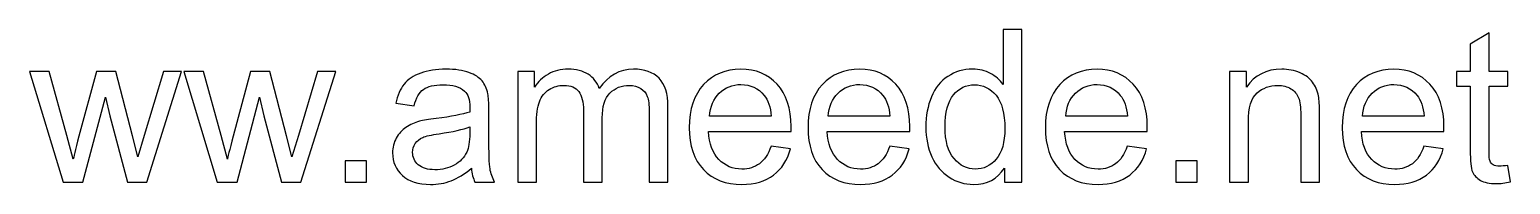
# Model space of a CAD drawing. Header units: millimetres. Extents: x -1689 to 1282, y -352 to 737.
# Drawn here: x 1084.6 to 1282.5, y -351.9 to -331.2 of the extents above; entities that cross this region are included whole.
import ezdxf

# ---------------------------------------------------------------- set-up
doc = ezdxf.new("R2010")
doc.units = ezdxf.units.MM
doc.header["$MEASUREMENT"] = 0
doc.layers.add('layer 1', color=7, linetype='Continuous')

msp = doc.modelspace()

# ---------------------------------------------------------------- linework, layer by layer
at = {"layer": 'layer 1', "color": 250}
for points, knots in [([(1214.8408, -351.5779), (1214.8408, -351.5779), (1214.8408, -349.6999), (1214.8408, -349.6999), (1214.8408, -349.6999), (1213.9042, -351.1595), (1212.5254, -351.8917), (1210.7045, -351.8917), (1210.7045, -351.8917), (1209.5254, -351.8917), (1208.4414, -351.5684), (1207.4572, -350.917), (1207.4572, -350.917), (1206.4683, -350.2704), (1205.7028, -349.3623), (1205.1561, -348.2023), (1205.1561, -348.2023), (1204.6141, -347.0374), (1204.3431, -345.7014), (1204.3431, -344.1895), (1204.3431, -344.1895), (1204.3431, -342.7157), (1204.5903, -341.3797), (1205.08, -340.1768), (1205.08, -340.1768), (1205.5745, -338.9787), (1206.3114, -338.0563), (1207.2956, -337.4192), (1207.2956, -337.4192), (1208.275, -336.7774), (1209.378, -336.4589), (1210.5904, -336.4589), (1210.5904, -336.4589), (1211.4842, -336.4589), (1212.2782, -336.649), (1212.9723, -337.0246), (1212.9723, -337.0246), (1213.6665, -337.4002), (1214.2323, -337.8947), (1214.6697, -338.4985), (1214.6697, -338.4985), (1214.6697, -338.4985), (1214.6697, -331.1529), (1214.6697, -331.1529), (1214.6697, -331.1529), (1214.6697, -331.1529), (1217.18, -331.1529), (1217.18, -331.1529), (1217.18, -331.1529), (1217.18, -331.1529), (1217.18, -351.5779), (1217.18, -351.5779), (1217.18, -351.5779), (1217.18, -351.5779), (1214.8408, -351.5779), (1214.8408, -351.5779)], [0, 0, 0, 0, 0.06666667, 0.06666667, 0.06666667, 0.06666667, 0.13333333, 0.13333333, 0.13333333, 0.13333333, 0.2, 0.2, 0.2, 0.2, 0.26666667, 0.26666667, 0.26666667, 0.26666667, 0.33333333, 0.33333333, 0.33333333, 0.33333333, 0.4, 0.4, 0.4, 0.4, 0.46666667, 0.46666667, 0.46666667, 0.46666667, 0.53333333, 0.53333333, 0.53333333, 0.53333333, 0.6, 0.6, 0.6, 0.6, 0.66666667, 0.66666667, 0.66666667, 0.66666667, 0.73333333, 0.73333333, 0.73333333, 0.73333333, 0.8, 0.8, 0.8, 0.8, 0.86666667, 0.86666667, 0.86666667, 0.86666667, 1, 1, 1, 1]), ([(1282.1206, -349.3386), (1282.1206, -349.3386), (1282.4629, -351.5541), (1282.4629, -351.5541), (1282.4629, -351.5541), (1281.7593, -351.7015), (1281.1269, -351.7776), (1280.5754, -351.7776), (1280.5754, -351.7776), (1279.6673, -351.7776), (1278.9637, -351.635), (1278.4597, -351.3449), (1278.4597, -351.3449), (1277.9605, -351.0549), (1277.6087, -350.6793), (1277.4042, -350.2086), (1277.4042, -350.2086), (1277.1998, -349.7379), (1277.0999, -348.749), (1277.0999, -347.2419), (1277.0999, -347.2419), (1277.0999, -347.2419), (1277.0999, -338.7124), (1277.0999, -338.7124), (1277.0999, -338.7124), (1277.0999, -338.7124), (1275.2457, -338.7124), (1275.2457, -338.7124), (1275.2457, -338.7124), (1275.2457, -338.7124), (1275.2457, -336.7726), (1275.2457, -336.7726), (1275.2457, -336.7726), (1275.2457, -336.7726), (1277.0999, -336.7726), (1277.0999, -336.7726), (1277.0999, -336.7726), (1277.0999, -336.7726), (1277.0999, -333.1117), (1277.0999, -333.1117), (1277.0999, -333.1117), (1277.0999, -333.1117), (1279.6103, -331.6046), (1279.6103, -331.6046), (1279.6103, -331.6046), (1279.6103, -331.6046), (1279.6103, -336.7726), (1279.6103, -336.7726), (1279.6103, -336.7726), (1279.6103, -336.7726), (1282.1206, -336.7726), (1282.1206, -336.7726), (1282.1206, -336.7726), (1282.1206, -336.7726), (1282.1206, -338.7124), (1282.1206, -338.7124), (1282.1206, -338.7124), (1282.1206, -338.7124), (1279.6103, -338.7124), (1279.6103, -338.7124), (1279.6103, -338.7124), (1279.6103, -338.7124), (1279.6103, -347.3845), (1279.6103, -347.3845), (1279.6103, -347.3845), (1279.6103, -348.1024), (1279.6531, -348.5636), (1279.7434, -348.768), (1279.7434, -348.768), (1279.829, -348.9725), (1279.9716, -349.1341), (1280.1713, -349.2577), (1280.1713, -349.2577), (1280.371, -349.3766), (1280.6563, -349.4384), (1281.0271, -349.4384), (1281.0271, -349.4384), (1281.3029, -349.4384), (1281.6689, -349.4051), (1282.1206, -349.3386)], [0, 0, 0, 0, 0.04761905, 0.04761905, 0.04761905, 0.04761905, 0.0952381, 0.0952381, 0.0952381, 0.0952381, 0.14285714, 0.14285714, 0.14285714, 0.14285714, 0.19047619, 0.19047619, 0.19047619, 0.19047619, 0.23809524, 0.23809524, 0.23809524, 0.23809524, 0.28571429, 0.28571429, 0.28571429, 0.28571429, 0.33333333, 0.33333333, 0.33333333, 0.33333333, 0.38095238, 0.38095238, 0.38095238, 0.38095238, 0.42857143, 0.42857143, 0.42857143, 0.42857143, 0.47619048, 0.47619048, 0.47619048, 0.47619048, 0.52380952, 0.52380952, 0.52380952, 0.52380952, 0.57142857, 0.57142857, 0.57142857, 0.57142857, 0.61904762, 0.61904762, 0.61904762, 0.61904762, 0.66666667, 0.66666667, 0.66666667, 0.66666667, 0.71428571, 0.71428571, 0.71428571, 0.71428571, 0.76190476, 0.76190476, 0.76190476, 0.76190476, 0.80952381, 0.80952381, 0.80952381, 0.80952381, 0.85714286, 0.85714286, 0.85714286, 0.85714286, 0.9047619, 0.9047619, 0.9047619, 0.9047619, 1, 1, 1, 1]), ([(1089.0341, -351.5779), (1089.0341, -351.5779), (1084.5602, -336.7726), (1084.5602, -336.7726), (1084.5602, -336.7726), (1084.5602, -336.7726), (1087.1847, -336.7726), (1087.1847, -336.7726), (1087.1847, -336.7726), (1087.1847, -336.7726), (1089.5476, -345.3163), (1089.5476, -345.3163), (1089.5476, -345.3163), (1089.5476, -345.3163), (1090.3844, -348.497), (1090.3844, -348.497), (1090.3844, -348.497), (1090.4177, -348.3401), (1090.6744, -347.3227), (1091.1498, -345.4447), (1091.1498, -345.4447), (1091.1498, -345.4447), (1093.4938, -336.7726), (1093.4938, -336.7726), (1093.4938, -336.7726), (1093.4938, -336.7726), (1096.0659, -336.7726), (1096.0659, -336.7726), (1096.0659, -336.7726), (1096.0659, -336.7726), (1098.2957, -345.3686), (1098.2957, -345.3686), (1098.2957, -345.3686), (1098.2957, -345.3686), (1099.0232, -348.188), (1099.0232, -348.188), (1099.0232, -348.188), (1099.0232, -348.188), (1099.8742, -345.3306), (1099.8742, -345.3306), (1099.8742, -345.3306), (1099.8742, -345.3306), (1102.4321, -336.7726), (1102.4321, -336.7726), (1102.4321, -336.7726), (1102.4321, -336.7726), (1104.8711, -336.7726), (1104.8711, -336.7726), (1104.8711, -336.7726), (1104.8711, -336.7726), (1100.226, -351.5779), (1100.226, -351.5779), (1100.226, -351.5779), (1100.226, -351.5779), (1097.6301, -351.5779), (1097.6301, -351.5779), (1097.6301, -351.5779), (1097.6301, -351.5779), (1095.2814, -342.7204), (1095.2814, -342.7204), (1095.2814, -342.7204), (1095.2814, -342.7204), (1094.6871, -340.1863), (1094.6871, -340.1863), (1094.6871, -340.1863), (1094.6871, -340.1863), (1091.6918, -351.5779), (1091.6918, -351.5779), (1091.6918, -351.5779), (1091.6918, -351.5779), (1089.0341, -351.5779), (1089.0341, -351.5779)], [0, 0, 0, 0, 0.05263158, 0.05263158, 0.05263158, 0.05263158, 0.10526316, 0.10526316, 0.10526316, 0.10526316, 0.15789474, 0.15789474, 0.15789474, 0.15789474, 0.21052632, 0.21052632, 0.21052632, 0.21052632, 0.26315789, 0.26315789, 0.26315789, 0.26315789, 0.31578947, 0.31578947, 0.31578947, 0.31578947, 0.36842105, 0.36842105, 0.36842105, 0.36842105, 0.42105263, 0.42105263, 0.42105263, 0.42105263, 0.47368421, 0.47368421, 0.47368421, 0.47368421, 0.52631579, 0.52631579, 0.52631579, 0.52631579, 0.57894737, 0.57894737, 0.57894737, 0.57894737, 0.63157895, 0.63157895, 0.63157895, 0.63157895, 0.68421053, 0.68421053, 0.68421053, 0.68421053, 0.73684211, 0.73684211, 0.73684211, 0.73684211, 0.78947368, 0.78947368, 0.78947368, 0.78947368, 0.84210526, 0.84210526, 0.84210526, 0.84210526, 0.89473684, 0.89473684, 0.89473684, 0.89473684, 1, 1, 1, 1]), ([(1109.635, -351.5779), (1109.635, -351.5779), (1105.1611, -336.7726), (1105.1611, -336.7726), (1105.1611, -336.7726), (1105.1611, -336.7726), (1107.7856, -336.7726), (1107.7856, -336.7726), (1107.7856, -336.7726), (1107.7856, -336.7726), (1110.1485, -345.3163), (1110.1485, -345.3163), (1110.1485, -345.3163), (1110.1485, -345.3163), (1110.9853, -348.497), (1110.9853, -348.497), (1110.9853, -348.497), (1111.0186, -348.3401), (1111.2753, -347.3227), (1111.7507, -345.4447), (1111.7507, -345.4447), (1111.7507, -345.4447), (1114.0947, -336.7726), (1114.0947, -336.7726), (1114.0947, -336.7726), (1114.0947, -336.7726), (1116.6668, -336.7726), (1116.6668, -336.7726), (1116.6668, -336.7726), (1116.6668, -336.7726), (1118.8966, -345.3686), (1118.8966, -345.3686), (1118.8966, -345.3686), (1118.8966, -345.3686), (1119.6241, -348.188), (1119.6241, -348.188), (1119.6241, -348.188), (1119.6241, -348.188), (1120.4751, -345.3306), (1120.4751, -345.3306), (1120.4751, -345.3306), (1120.4751, -345.3306), (1123.033, -336.7726), (1123.033, -336.7726), (1123.033, -336.7726), (1123.033, -336.7726), (1125.472, -336.7726), (1125.472, -336.7726), (1125.472, -336.7726), (1125.472, -336.7726), (1120.8269, -351.5779), (1120.8269, -351.5779), (1120.8269, -351.5779), (1120.8269, -351.5779), (1118.231, -351.5779), (1118.231, -351.5779), (1118.231, -351.5779), (1118.231, -351.5779), (1115.8823, -342.7204), (1115.8823, -342.7204), (1115.8823, -342.7204), (1115.8823, -342.7204), (1115.288, -340.1863), (1115.288, -340.1863), (1115.288, -340.1863), (1115.288, -340.1863), (1112.2927, -351.5779), (1112.2927, -351.5779), (1112.2927, -351.5779), (1112.2927, -351.5779), (1109.635, -351.5779), (1109.635, -351.5779)], [0, 0, 0, 0, 0.05263158, 0.05263158, 0.05263158, 0.05263158, 0.10526316, 0.10526316, 0.10526316, 0.10526316, 0.15789474, 0.15789474, 0.15789474, 0.15789474, 0.21052632, 0.21052632, 0.21052632, 0.21052632, 0.26315789, 0.26315789, 0.26315789, 0.26315789, 0.31578947, 0.31578947, 0.31578947, 0.31578947, 0.36842105, 0.36842105, 0.36842105, 0.36842105, 0.42105263, 0.42105263, 0.42105263, 0.42105263, 0.47368421, 0.47368421, 0.47368421, 0.47368421, 0.52631579, 0.52631579, 0.52631579, 0.52631579, 0.57894737, 0.57894737, 0.57894737, 0.57894737, 0.63157895, 0.63157895, 0.63157895, 0.63157895, 0.68421053, 0.68421053, 0.68421053, 0.68421053, 0.73684211, 0.73684211, 0.73684211, 0.73684211, 0.78947368, 0.78947368, 0.78947368, 0.78947368, 0.84210526, 0.84210526, 0.84210526, 0.84210526, 0.89473684, 0.89473684, 0.89473684, 0.89473684, 1, 1, 1, 1]), ([(1143.5958, -349.7237), (1142.664, -350.5177), (1141.7654, -351.0739), (1140.9048, -351.402), (1140.9048, -351.402), (1140.0443, -351.73), (1139.1219, -351.8917), (1138.133, -351.8917), (1138.133, -351.8917), (1136.507, -351.8917), (1135.2566, -351.4971), (1134.3818, -350.7031), (1134.3818, -350.7031), (1133.507, -349.9139), (1133.0696, -348.9012), (1133.0696, -347.6698), (1133.0696, -347.6698), (1133.0696, -346.9471), (1133.236, -346.2862), (1133.564, -345.6872), (1133.564, -345.6872), (1133.8968, -345.0881), (1134.3295, -344.6127), (1134.862, -344.2513), (1134.862, -344.2513), (1135.3992, -343.89), (1135.9983, -343.6143), (1136.6686, -343.4288), (1136.6686, -343.4288), (1137.1631, -343.3005), (1137.9096, -343.1768), (1138.9032, -343.0532), (1138.9032, -343.0532), (1140.9286, -342.8155), (1142.4262, -342.5255), (1143.3819, -342.1927), (1143.3819, -342.1927), (1143.3914, -341.8504), (1143.3961, -341.6317), (1143.3961, -341.5413), (1143.3961, -341.5413), (1143.3961, -340.5239), (1143.1584, -339.806), (1142.683, -339.3876), (1142.683, -339.3876), (1142.0411, -338.8218), (1141.0855, -338.5413), (1139.8208, -338.5413), (1139.8208, -338.5413), (1138.637, -338.5413), (1137.7622, -338.7505), (1137.2011, -339.1641), (1137.2011, -339.1641), (1136.6354, -339.5778), (1136.2217, -340.3099), (1135.9507, -341.3654), (1135.9507, -341.3654), (1135.9507, -341.3654), (1133.4975, -341.0231), (1133.4975, -341.0231), (1133.4975, -341.0231), (1133.7209, -339.9724), (1134.087, -339.1213), (1134.6005, -338.4747), (1134.6005, -338.4747), (1135.114, -337.8281), (1135.8556, -337.3337), (1136.8255, -336.9818), (1136.8255, -336.9818), (1137.7907, -336.6348), (1138.9175, -336.4589), (1140.1917, -336.4589), (1140.1917, -336.4589), (1141.4563, -336.4589), (1142.4881, -336.6062), (1143.282, -336.9058), (1143.282, -336.9058), (1144.0713, -337.2053), (1144.6561, -337.5761), (1145.0269, -338.0278), (1145.0269, -338.0278), (1145.3978, -338.4795), (1145.6592, -339.05), (1145.8114, -339.7394), (1145.8114, -339.7394), (1145.8922, -340.1673), (1145.935, -340.9375), (1145.935, -342.0453), (1145.935, -342.0453), (1145.935, -342.0453), (1145.935, -345.3734), (1145.935, -345.3734), (1145.935, -345.3734), (1145.935, -347.6983), (1145.9873, -349.1674), (1146.0919, -349.7902), (1146.0919, -349.7902), (1146.1917, -350.4131), (1146.4009, -351.0074), (1146.7052, -351.5779), (1146.7052, -351.5779), (1146.7052, -351.5779), (1144.0808, -351.5779), (1144.0808, -351.5779), (1144.0808, -351.5779), (1143.8288, -351.0502), (1143.6671, -350.4321), (1143.5958, -349.7237)], [0, 0, 0, 0, 0.03571429, 0.03571429, 0.03571429, 0.03571429, 0.07142857, 0.07142857, 0.07142857, 0.07142857, 0.10714286, 0.10714286, 0.10714286, 0.10714286, 0.14285714, 0.14285714, 0.14285714, 0.14285714, 0.17857143, 0.17857143, 0.17857143, 0.17857143, 0.21428571, 0.21428571, 0.21428571, 0.21428571, 0.25, 0.25, 0.25, 0.25, 0.28571429, 0.28571429, 0.28571429, 0.28571429, 0.32142857, 0.32142857, 0.32142857, 0.32142857, 0.35714286, 0.35714286, 0.35714286, 0.35714286, 0.39285714, 0.39285714, 0.39285714, 0.39285714, 0.42857143, 0.42857143, 0.42857143, 0.42857143, 0.46428571, 0.46428571, 0.46428571, 0.46428571, 0.5, 0.5, 0.5, 0.5, 0.53571429, 0.53571429, 0.53571429, 0.53571429, 0.57142857, 0.57142857, 0.57142857, 0.57142857, 0.60714286, 0.60714286, 0.60714286, 0.60714286, 0.64285714, 0.64285714, 0.64285714, 0.64285714, 0.67857143, 0.67857143, 0.67857143, 0.67857143, 0.71428571, 0.71428571, 0.71428571, 0.71428571, 0.75, 0.75, 0.75, 0.75, 0.78571429, 0.78571429, 0.78571429, 0.78571429, 0.82142857, 0.82142857, 0.82142857, 0.82142857, 0.85714286, 0.85714286, 0.85714286, 0.85714286, 0.89285714, 0.89285714, 0.89285714, 0.89285714, 0.92857143, 0.92857143, 0.92857143, 0.92857143, 1, 1, 1, 1]), ([(1149.7908, -351.5779), (1149.7908, -351.5779), (1149.7908, -336.7726), (1149.7908, -336.7726), (1149.7908, -336.7726), (1149.7908, -336.7726), (1152.0444, -336.7726), (1152.0444, -336.7726), (1152.0444, -336.7726), (1152.0444, -336.7726), (1152.0444, -338.8646), (1152.0444, -338.8646), (1152.0444, -338.8646), (1152.5056, -338.1419), (1153.1237, -337.5571), (1153.8939, -337.1197), (1153.8939, -337.1197), (1154.6641, -336.6776), (1155.5389, -336.4589), (1156.5231, -336.4589), (1156.5231, -336.4589), (1157.6166, -336.4589), (1158.5152, -336.6871), (1159.2141, -337.1387), (1159.2141, -337.1387), (1159.913, -337.5952), (1160.4075, -338.2275), (1160.6927, -339.0453), (1160.6927, -339.0453), (1161.8718, -337.3194), (1163.398, -336.4589), (1165.2807, -336.4589), (1165.2807, -336.4589), (1166.7546, -336.4589), (1167.8909, -336.863), (1168.6801, -337.676), (1168.6801, -337.676), (1169.4741, -338.489), (1169.8735, -339.7394), (1169.8735, -341.4272), (1169.8735, -341.4272), (1169.8735, -341.4272), (1169.8735, -351.5779), (1169.8735, -351.5779), (1169.8735, -351.5779), (1169.8735, -351.5779), (1167.3632, -351.5779), (1167.3632, -351.5779), (1167.3632, -351.5779), (1167.3632, -351.5779), (1167.3632, -342.2592), (1167.3632, -342.2592), (1167.3632, -342.2592), (1167.3632, -341.2608), (1167.2776, -340.5381), (1167.1159, -340.096), (1167.1159, -340.096), (1166.9543, -339.6538), (1166.6595, -339.302), (1166.2269, -339.031), (1166.2269, -339.031), (1165.799, -338.76), (1165.295, -338.6269), (1164.7197, -338.6269), (1164.7197, -338.6269), (1163.6737, -338.6269), (1162.8084, -338.9739), (1162.1191, -339.6633), (1162.1191, -339.6633), (1161.4297, -340.3575), (1161.0873, -341.4653), (1161.0873, -342.9867), (1161.0873, -342.9867), (1161.0873, -342.9867), (1161.0873, -351.5779), (1161.0873, -351.5779), (1161.0873, -351.5779), (1161.0873, -351.5779), (1158.577, -351.5779), (1158.577, -351.5779), (1158.577, -351.5779), (1158.577, -351.5779), (1158.577, -341.9692), (1158.577, -341.9692), (1158.577, -341.9692), (1158.577, -340.8567), (1158.3726, -340.0199), (1157.9637, -339.4636), (1157.9637, -339.4636), (1157.5548, -338.9074), (1156.8844, -338.6269), (1155.9573, -338.6269), (1155.9573, -338.6269), (1155.2537, -338.6269), (1154.6023, -338.8123), (1154.0033, -339.1831), (1154.0033, -339.1831), (1153.4042, -339.554), (1152.9716, -340.096), (1152.7006, -340.8139), (1152.7006, -340.8139), (1152.4343, -341.5271), (1152.3012, -342.5588), (1152.3012, -343.9043), (1152.3012, -343.9043), (1152.3012, -343.9043), (1152.3012, -351.5779), (1152.3012, -351.5779), (1152.3012, -351.5779), (1152.3012, -351.5779), (1149.7908, -351.5779), (1149.7908, -351.5779)], [0, 0, 0, 0, 0.03448276, 0.03448276, 0.03448276, 0.03448276, 0.06896552, 0.06896552, 0.06896552, 0.06896552, 0.10344828, 0.10344828, 0.10344828, 0.10344828, 0.13793103, 0.13793103, 0.13793103, 0.13793103, 0.17241379, 0.17241379, 0.17241379, 0.17241379, 0.20689655, 0.20689655, 0.20689655, 0.20689655, 0.24137931, 0.24137931, 0.24137931, 0.24137931, 0.27586207, 0.27586207, 0.27586207, 0.27586207, 0.31034483, 0.31034483, 0.31034483, 0.31034483, 0.34482759, 0.34482759, 0.34482759, 0.34482759, 0.37931034, 0.37931034, 0.37931034, 0.37931034, 0.4137931, 0.4137931, 0.4137931, 0.4137931, 0.44827586, 0.44827586, 0.44827586, 0.44827586, 0.48275862, 0.48275862, 0.48275862, 0.48275862, 0.51724138, 0.51724138, 0.51724138, 0.51724138, 0.55172414, 0.55172414, 0.55172414, 0.55172414, 0.5862069, 0.5862069, 0.5862069, 0.5862069, 0.62068966, 0.62068966, 0.62068966, 0.62068966, 0.65517241, 0.65517241, 0.65517241, 0.65517241, 0.68965517, 0.68965517, 0.68965517, 0.68965517, 0.72413793, 0.72413793, 0.72413793, 0.72413793, 0.75862069, 0.75862069, 0.75862069, 0.75862069, 0.79310345, 0.79310345, 0.79310345, 0.79310345, 0.82758621, 0.82758621, 0.82758621, 0.82758621, 0.86206897, 0.86206897, 0.86206897, 0.86206897, 0.89655172, 0.89655172, 0.89655172, 0.89655172, 0.93103448, 0.93103448, 0.93103448, 0.93103448, 1, 1, 1, 1]), ([(1183.6518, -346.7854), (1183.6518, -346.7854), (1186.2477, -347.1278), (1186.2477, -347.1278), (1186.2477, -347.1278), (1185.8436, -348.6349), (1185.0877, -349.8093), (1183.9846, -350.6413), (1183.9846, -350.6413), (1182.8816, -351.4733), (1181.4743, -351.8917), (1179.758, -351.8917), (1179.758, -351.8917), (1177.5995, -351.8917), (1175.8879, -351.2261), (1174.6232, -349.8948), (1174.6232, -349.8948), (1173.3585, -348.5684), (1172.7262, -346.6999), (1172.7262, -344.2989), (1172.7262, -344.2989), (1172.7262, -341.8171), (1173.3633, -339.8868), (1174.6422, -338.5175), (1174.6422, -338.5175), (1175.9211, -337.1435), (1177.5804, -336.4589), (1179.6201, -336.4589), (1179.6201, -336.4589), (1181.5932, -336.4589), (1183.2049, -337.1292), (1184.4553, -338.4747), (1184.4553, -338.4747), (1185.7057, -339.8202), (1186.3333, -341.7125), (1186.3333, -344.1515), (1186.3333, -344.1515), (1186.3333, -344.2989), (1186.3286, -344.5223), (1186.3191, -344.8171), (1186.3191, -344.8171), (1186.3191, -344.8171), (1175.2936, -344.8171), (1175.2936, -344.8171), (1175.2936, -344.8171), (1175.3887, -346.4384), (1175.8451, -347.684), (1176.6723, -348.5446), (1176.6723, -348.5446), (1177.4949, -349.4051), (1178.5266, -349.8378), (1179.758, -349.8378), (1179.758, -349.8378), (1180.6756, -349.8378), (1181.46, -349.5953), (1182.1066, -349.1104), (1182.1066, -349.1104), (1182.758, -348.6254), (1183.2715, -347.8504), (1183.6518, -346.7854)], [0, 0, 0, 0, 0.0625, 0.0625, 0.0625, 0.0625, 0.125, 0.125, 0.125, 0.125, 0.1875, 0.1875, 0.1875, 0.1875, 0.25, 0.25, 0.25, 0.25, 0.3125, 0.3125, 0.3125, 0.3125, 0.375, 0.375, 0.375, 0.375, 0.4375, 0.4375, 0.4375, 0.4375, 0.5, 0.5, 0.5, 0.5, 0.5625, 0.5625, 0.5625, 0.5625, 0.625, 0.625, 0.625, 0.625, 0.6875, 0.6875, 0.6875, 0.6875, 0.75, 0.75, 0.75, 0.75, 0.8125, 0.8125, 0.8125, 0.8125, 0.875, 0.875, 0.875, 0.875, 1, 1, 1, 1]), ([(1199.5173, -346.7854), (1199.5173, -346.7854), (1202.1132, -347.1278), (1202.1132, -347.1278), (1202.1132, -347.1278), (1201.7091, -348.6349), (1200.9532, -349.8093), (1199.8501, -350.6413), (1199.8501, -350.6413), (1198.7471, -351.4733), (1197.3398, -351.8917), (1195.6235, -351.8917), (1195.6235, -351.8917), (1193.465, -351.8917), (1191.7534, -351.2261), (1190.4887, -349.8948), (1190.4887, -349.8948), (1189.224, -348.5684), (1188.5917, -346.6999), (1188.5917, -344.2989), (1188.5917, -344.2989), (1188.5917, -341.8171), (1189.2288, -339.8868), (1190.5077, -338.5175), (1190.5077, -338.5175), (1191.7866, -337.1435), (1193.4459, -336.4589), (1195.4856, -336.4589), (1195.4856, -336.4589), (1197.4587, -336.4589), (1199.0704, -337.1292), (1200.3208, -338.4747), (1200.3208, -338.4747), (1201.5712, -339.8202), (1202.1988, -341.7125), (1202.1988, -344.1515), (1202.1988, -344.1515), (1202.1988, -344.2989), (1202.1941, -344.5223), (1202.1846, -344.8171), (1202.1846, -344.8171), (1202.1846, -344.8171), (1191.1591, -344.8171), (1191.1591, -344.8171), (1191.1591, -344.8171), (1191.2542, -346.4384), (1191.7106, -347.684), (1192.5378, -348.5446), (1192.5378, -348.5446), (1193.3604, -349.4051), (1194.3921, -349.8378), (1195.6235, -349.8378), (1195.6235, -349.8378), (1196.5411, -349.8378), (1197.3255, -349.5953), (1197.9721, -349.1104), (1197.9721, -349.1104), (1198.6235, -348.6254), (1199.137, -347.8504), (1199.5173, -346.7854)], [0, 0, 0, 0, 0.0625, 0.0625, 0.0625, 0.0625, 0.125, 0.125, 0.125, 0.125, 0.1875, 0.1875, 0.1875, 0.1875, 0.25, 0.25, 0.25, 0.25, 0.3125, 0.3125, 0.3125, 0.3125, 0.375, 0.375, 0.375, 0.375, 0.4375, 0.4375, 0.4375, 0.4375, 0.5, 0.5, 0.5, 0.5, 0.5625, 0.5625, 0.5625, 0.5625, 0.625, 0.625, 0.625, 0.625, 0.6875, 0.6875, 0.6875, 0.6875, 0.75, 0.75, 0.75, 0.75, 0.8125, 0.8125, 0.8125, 0.8125, 0.875, 0.875, 0.875, 0.875, 1, 1, 1, 1]), ([(1231.2483, -346.7854), (1231.2483, -346.7854), (1233.8442, -347.1278), (1233.8442, -347.1278), (1233.8442, -347.1278), (1233.4401, -348.6349), (1232.6842, -349.8093), (1231.5811, -350.6413), (1231.5811, -350.6413), (1230.4781, -351.4733), (1229.0708, -351.8917), (1227.3545, -351.8917), (1227.3545, -351.8917), (1225.196, -351.8917), (1223.4844, -351.2261), (1222.2197, -349.8948), (1222.2197, -349.8948), (1220.955, -348.5684), (1220.3227, -346.6999), (1220.3227, -344.2989), (1220.3227, -344.2989), (1220.3227, -341.8171), (1220.9598, -339.8868), (1222.2387, -338.5175), (1222.2387, -338.5175), (1223.5176, -337.1435), (1225.1769, -336.4589), (1227.2166, -336.4589), (1227.2166, -336.4589), (1229.1897, -336.4589), (1230.8014, -337.1292), (1232.0518, -338.4747), (1232.0518, -338.4747), (1233.3022, -339.8202), (1233.9298, -341.7125), (1233.9298, -344.1515), (1233.9298, -344.1515), (1233.9298, -344.2989), (1233.9251, -344.5223), (1233.9156, -344.8171), (1233.9156, -344.8171), (1233.9156, -344.8171), (1222.8901, -344.8171), (1222.8901, -344.8171), (1222.8901, -344.8171), (1222.9852, -346.4384), (1223.4416, -347.684), (1224.2688, -348.5446), (1224.2688, -348.5446), (1225.0914, -349.4051), (1226.1231, -349.8378), (1227.3545, -349.8378), (1227.3545, -349.8378), (1228.2721, -349.8378), (1229.0565, -349.5953), (1229.7031, -349.1104), (1229.7031, -349.1104), (1230.3545, -348.6254), (1230.868, -347.8504), (1231.2483, -346.7854)], [0, 0, 0, 0, 0.0625, 0.0625, 0.0625, 0.0625, 0.125, 0.125, 0.125, 0.125, 0.1875, 0.1875, 0.1875, 0.1875, 0.25, 0.25, 0.25, 0.25, 0.3125, 0.3125, 0.3125, 0.3125, 0.375, 0.375, 0.375, 0.375, 0.4375, 0.4375, 0.4375, 0.4375, 0.5, 0.5, 0.5, 0.5, 0.5625, 0.5625, 0.5625, 0.5625, 0.625, 0.625, 0.625, 0.625, 0.6875, 0.6875, 0.6875, 0.6875, 0.75, 0.75, 0.75, 0.75, 0.8125, 0.8125, 0.8125, 0.8125, 0.875, 0.875, 0.875, 0.875, 1, 1, 1, 1]), ([(1244.941, -351.5779), (1244.941, -351.5779), (1244.941, -336.7726), (1244.941, -336.7726), (1244.941, -336.7726), (1244.941, -336.7726), (1247.1946, -336.7726), (1247.1946, -336.7726), (1247.1946, -336.7726), (1247.1946, -336.7726), (1247.1946, -338.8741), (1247.1946, -338.8741), (1247.1946, -338.8741), (1248.2786, -337.2624), (1249.8476, -336.4589), (1251.8968, -336.4589), (1251.8968, -336.4589), (1252.7906, -336.4589), (1253.6084, -336.6205), (1254.3548, -336.9391), (1254.3548, -336.9391), (1255.1012, -337.2576), (1255.6623, -337.6807), (1256.0331, -338.199), (1256.0331, -338.199), (1256.4039, -338.7172), (1256.6654, -339.3353), (1256.8128, -340.0484), (1256.8128, -340.0484), (1256.9032, -340.5144), (1256.9507, -341.3274), (1256.9507, -342.4875), (1256.9507, -342.4875), (1256.9507, -342.4875), (1256.9507, -351.5779), (1256.9507, -351.5779), (1256.9507, -351.5779), (1256.9507, -351.5779), (1254.4404, -351.5779), (1254.4404, -351.5779), (1254.4404, -351.5779), (1254.4404, -351.5779), (1254.4404, -342.5825), (1254.4404, -342.5825), (1254.4404, -342.5825), (1254.4404, -341.5603), (1254.3453, -340.7949), (1254.1504, -340.2909), (1254.1504, -340.2909), (1253.9554, -339.7869), (1253.6084, -339.3828), (1253.1139, -339.0785), (1253.1139, -339.0785), (1252.6194, -338.779), (1252.0346, -338.6269), (1251.369, -338.6269), (1251.369, -338.6269), (1250.304, -338.6269), (1249.3864, -338.9644), (1248.6115, -339.6443), (1248.6115, -339.6443), (1247.8365, -340.3194), (1247.4514, -341.6079), (1247.4514, -343.5001), (1247.4514, -343.5001), (1247.4514, -343.5001), (1247.4514, -351.5779), (1247.4514, -351.5779), (1247.4514, -351.5779), (1247.4514, -351.5779), (1244.941, -351.5779), (1244.941, -351.5779)], [0, 0, 0, 0, 0.05263158, 0.05263158, 0.05263158, 0.05263158, 0.10526316, 0.10526316, 0.10526316, 0.10526316, 0.15789474, 0.15789474, 0.15789474, 0.15789474, 0.21052632, 0.21052632, 0.21052632, 0.21052632, 0.26315789, 0.26315789, 0.26315789, 0.26315789, 0.31578947, 0.31578947, 0.31578947, 0.31578947, 0.36842105, 0.36842105, 0.36842105, 0.36842105, 0.42105263, 0.42105263, 0.42105263, 0.42105263, 0.47368421, 0.47368421, 0.47368421, 0.47368421, 0.52631579, 0.52631579, 0.52631579, 0.52631579, 0.57894737, 0.57894737, 0.57894737, 0.57894737, 0.63157895, 0.63157895, 0.63157895, 0.63157895, 0.68421053, 0.68421053, 0.68421053, 0.68421053, 0.73684211, 0.73684211, 0.73684211, 0.73684211, 0.78947368, 0.78947368, 0.78947368, 0.78947368, 0.84210526, 0.84210526, 0.84210526, 0.84210526, 0.89473684, 0.89473684, 0.89473684, 0.89473684, 1, 1, 1, 1]), ([(1270.9049, -346.7854), (1270.9049, -346.7854), (1273.5008, -347.1278), (1273.5008, -347.1278), (1273.5008, -347.1278), (1273.0967, -348.6349), (1272.3408, -349.8093), (1271.2377, -350.6413), (1271.2377, -350.6413), (1270.1347, -351.4733), (1268.7274, -351.8917), (1267.0111, -351.8917), (1267.0111, -351.8917), (1264.8526, -351.8917), (1263.141, -351.2261), (1261.8763, -349.8948), (1261.8763, -349.8948), (1260.6116, -348.5684), (1259.9793, -346.6999), (1259.9793, -344.2989), (1259.9793, -344.2989), (1259.9793, -341.8171), (1260.6164, -339.8868), (1261.8953, -338.5175), (1261.8953, -338.5175), (1263.1742, -337.1435), (1264.8335, -336.4589), (1266.8732, -336.4589), (1266.8732, -336.4589), (1268.8463, -336.4589), (1270.458, -337.1292), (1271.7084, -338.4747), (1271.7084, -338.4747), (1272.9588, -339.8202), (1273.5864, -341.7125), (1273.5864, -344.1515), (1273.5864, -344.1515), (1273.5864, -344.2989), (1273.5817, -344.5223), (1273.5722, -344.8171), (1273.5722, -344.8171), (1273.5722, -344.8171), (1262.5467, -344.8171), (1262.5467, -344.8171), (1262.5467, -344.8171), (1262.6418, -346.4384), (1263.0982, -347.684), (1263.9254, -348.5446), (1263.9254, -348.5446), (1264.748, -349.4051), (1265.7797, -349.8378), (1267.0111, -349.8378), (1267.0111, -349.8378), (1267.9287, -349.8378), (1268.7131, -349.5953), (1269.3597, -349.1104), (1269.3597, -349.1104), (1270.0111, -348.6254), (1270.5246, -347.8504), (1270.9049, -346.7854)], [0, 0, 0, 0, 0.0625, 0.0625, 0.0625, 0.0625, 0.125, 0.125, 0.125, 0.125, 0.1875, 0.1875, 0.1875, 0.1875, 0.25, 0.25, 0.25, 0.25, 0.3125, 0.3125, 0.3125, 0.3125, 0.375, 0.375, 0.375, 0.375, 0.4375, 0.4375, 0.4375, 0.4375, 0.5, 0.5, 0.5, 0.5, 0.5625, 0.5625, 0.5625, 0.5625, 0.625, 0.625, 0.625, 0.625, 0.6875, 0.6875, 0.6875, 0.6875, 0.75, 0.75, 0.75, 0.75, 0.8125, 0.8125, 0.8125, 0.8125, 0.875, 0.875, 0.875, 0.875, 1, 1, 1, 1]), ([(1175.4362, -342.7632), (1175.4362, -342.7632), (1183.6804, -342.7632), (1183.6804, -342.7632), (1183.6804, -342.7632), (1183.571, -341.5176), (1183.2525, -340.5857), (1182.7342, -339.9629), (1182.7342, -339.9629), (1181.9402, -338.9977), (1180.9038, -338.5128), (1179.6343, -338.5128), (1179.6343, -338.5128), (1178.4838, -338.5128), (1177.5186, -338.8979), (1176.7342, -339.6681), (1176.7342, -339.6681), (1175.9544, -340.4383), (1175.5218, -341.47), (1175.4362, -342.7632)], [0, 0, 0, 0, 0.16666667, 0.16666667, 0.16666667, 0.16666667, 0.33333333, 0.33333333, 0.33333333, 0.33333333, 0.5, 0.5, 0.5, 0.5, 0.66666667, 0.66666667, 0.66666667, 0.66666667, 1, 1, 1, 1]), ([(1191.3017, -342.7632), (1191.3017, -342.7632), (1199.5459, -342.7632), (1199.5459, -342.7632), (1199.5459, -342.7632), (1199.4365, -341.5176), (1199.118, -340.5857), (1198.5997, -339.9629), (1198.5997, -339.9629), (1197.8057, -338.9977), (1196.7693, -338.5128), (1195.4998, -338.5128), (1195.4998, -338.5128), (1194.3493, -338.5128), (1193.3841, -338.8979), (1192.5997, -339.6681), (1192.5997, -339.6681), (1191.8199, -340.4383), (1191.3873, -341.47), (1191.3017, -342.7632)], [0, 0, 0, 0, 0.16666667, 0.16666667, 0.16666667, 0.16666667, 0.33333333, 0.33333333, 0.33333333, 0.33333333, 0.5, 0.5, 0.5, 0.5, 0.66666667, 0.66666667, 0.66666667, 0.66666667, 1, 1, 1, 1]), ([(1206.9105, -344.1943), (1206.9105, -346.0865), (1207.3098, -347.4986), (1208.1133, -348.4352), (1208.1133, -348.4352), (1208.9121, -349.3719), (1209.8582, -349.8378), (1210.947, -349.8378), (1210.947, -349.8378), (1212.0452, -349.8378), (1212.9771, -349.3909), (1213.7473, -348.497), (1213.7473, -348.497), (1214.5128, -347.6032), (1214.8979, -346.2387), (1214.8979, -344.4035), (1214.8979, -344.4035), (1214.8979, -342.3876), (1214.508, -340.9042), (1213.7235, -339.9581), (1213.7235, -339.9581), (1212.9438, -339.012), (1211.9787, -338.5413), (1210.8329, -338.5413), (1210.8329, -338.5413), (1209.7156, -338.5413), (1208.7837, -338.993), (1208.0325, -339.9011), (1208.0325, -339.9011), (1207.2861, -340.8091), (1206.9105, -342.2402), (1206.9105, -344.1943)], [0, 0, 0, 0, 0.11111111, 0.11111111, 0.11111111, 0.11111111, 0.22222222, 0.22222222, 0.22222222, 0.22222222, 0.33333333, 0.33333333, 0.33333333, 0.33333333, 0.44444444, 0.44444444, 0.44444444, 0.44444444, 0.55555556, 0.55555556, 0.55555556, 0.55555556, 0.66666667, 0.66666667, 0.66666667, 0.66666667, 0.77777778, 0.77777778, 0.77777778, 0.77777778, 1, 1, 1, 1]), ([(1223.0327, -342.7632), (1223.0327, -342.7632), (1231.2769, -342.7632), (1231.2769, -342.7632), (1231.2769, -342.7632), (1231.1675, -341.5176), (1230.849, -340.5857), (1230.3307, -339.9629), (1230.3307, -339.9629), (1229.5367, -338.9977), (1228.5003, -338.5128), (1227.2308, -338.5128), (1227.2308, -338.5128), (1226.0803, -338.5128), (1225.1151, -338.8979), (1224.3307, -339.6681), (1224.3307, -339.6681), (1223.5509, -340.4383), (1223.1183, -341.47), (1223.0327, -342.7632)], [0, 0, 0, 0, 0.16666667, 0.16666667, 0.16666667, 0.16666667, 0.33333333, 0.33333333, 0.33333333, 0.33333333, 0.5, 0.5, 0.5, 0.5, 0.66666667, 0.66666667, 0.66666667, 0.66666667, 1, 1, 1, 1]), ([(1262.6893, -342.7632), (1262.6893, -342.7632), (1270.9335, -342.7632), (1270.9335, -342.7632), (1270.9335, -342.7632), (1270.8241, -341.5176), (1270.5056, -340.5857), (1269.9873, -339.9629), (1269.9873, -339.9629), (1269.1933, -338.9977), (1268.1569, -338.5128), (1266.8874, -338.5128), (1266.8874, -338.5128), (1265.7369, -338.5128), (1264.7717, -338.8979), (1263.9873, -339.6681), (1263.9873, -339.6681), (1263.2075, -340.4383), (1262.7749, -341.47), (1262.6893, -342.7632)], [0, 0, 0, 0, 0.16666667, 0.16666667, 0.16666667, 0.16666667, 0.33333333, 0.33333333, 0.33333333, 0.33333333, 0.5, 0.5, 0.5, 0.5, 0.66666667, 0.66666667, 0.66666667, 0.66666667, 1, 1, 1, 1]), ([(1143.3961, -344.161), (1142.4833, -344.5319), (1141.114, -344.8456), (1139.2883, -345.1024), (1139.2883, -345.1024), (1138.2519, -345.2498), (1137.5197, -345.4162), (1137.0918, -345.6016), (1137.0918, -345.6016), (1136.6639, -345.787), (1136.3358, -346.058), (1136.1029, -346.4098), (1136.1029, -346.4098), (1135.8699, -346.7664), (1135.751, -347.161), (1135.751, -347.5985), (1135.751, -347.5985), (1135.751, -348.2593), (1136.003, -348.8156), (1136.5118, -349.2577), (1136.5118, -349.2577), (1137.0205, -349.6999), (1137.7622, -349.9234), (1138.7368, -349.9234), (1138.7368, -349.9234), (1139.702, -349.9234), (1140.5625, -349.7142), (1141.3185, -349.291), (1141.3185, -349.291), (1142.0697, -348.8726), (1142.6259, -348.2974), (1142.9778, -347.5699), (1142.9778, -347.5699), (1143.2488, -347.0042), (1143.3819, -346.1721), (1143.3819, -345.0739), (1143.3819, -345.0739), (1143.3819, -345.0739), (1143.3961, -344.161), (1143.3961, -344.161)], [0, 0, 0, 0, 0.09090909, 0.09090909, 0.09090909, 0.09090909, 0.18181818, 0.18181818, 0.18181818, 0.18181818, 0.27272727, 0.27272727, 0.27272727, 0.27272727, 0.36363636, 0.36363636, 0.36363636, 0.36363636, 0.45454545, 0.45454545, 0.45454545, 0.45454545, 0.54545455, 0.54545455, 0.54545455, 0.54545455, 0.63636364, 0.63636364, 0.63636364, 0.63636364, 0.72727273, 0.72727273, 0.72727273, 0.72727273, 0.81818182, 0.81818182, 0.81818182, 0.81818182, 1, 1, 1, 1]), ([(1126.7129, -351.5779), (1126.7129, -351.5779), (1126.7129, -348.7253), (1126.7129, -348.7253), (1126.7129, -348.7253), (1126.7129, -348.7253), (1129.5656, -348.7253), (1129.5656, -348.7253), (1129.5656, -348.7253), (1129.5656, -348.7253), (1129.5656, -351.5779), (1129.5656, -351.5779), (1129.5656, -351.5779), (1129.5656, -351.5779), (1126.7129, -351.5779), (1126.7129, -351.5779)], [0, 0, 0, 0, 0.2, 0.2, 0.2, 0.2, 0.4, 0.4, 0.4, 0.4, 0.6, 0.6, 0.6, 0.6, 1, 1, 1, 1]), ([(1237.7286, -351.5779), (1237.7286, -351.5779), (1237.7286, -348.7253), (1237.7286, -348.7253), (1237.7286, -348.7253), (1237.7286, -348.7253), (1240.5813, -348.7253), (1240.5813, -348.7253), (1240.5813, -348.7253), (1240.5813, -348.7253), (1240.5813, -351.5779), (1240.5813, -351.5779), (1240.5813, -351.5779), (1240.5813, -351.5779), (1237.7286, -351.5779), (1237.7286, -351.5779)], [0, 0, 0, 0, 0.2, 0.2, 0.2, 0.2, 0.4, 0.4, 0.4, 0.4, 0.6, 0.6, 0.6, 0.6, 1, 1, 1, 1])]:
    msp.add_open_spline(points, degree=3, knots=knots, dxfattribs=at)

doc.saveas('drawing.dxf')
